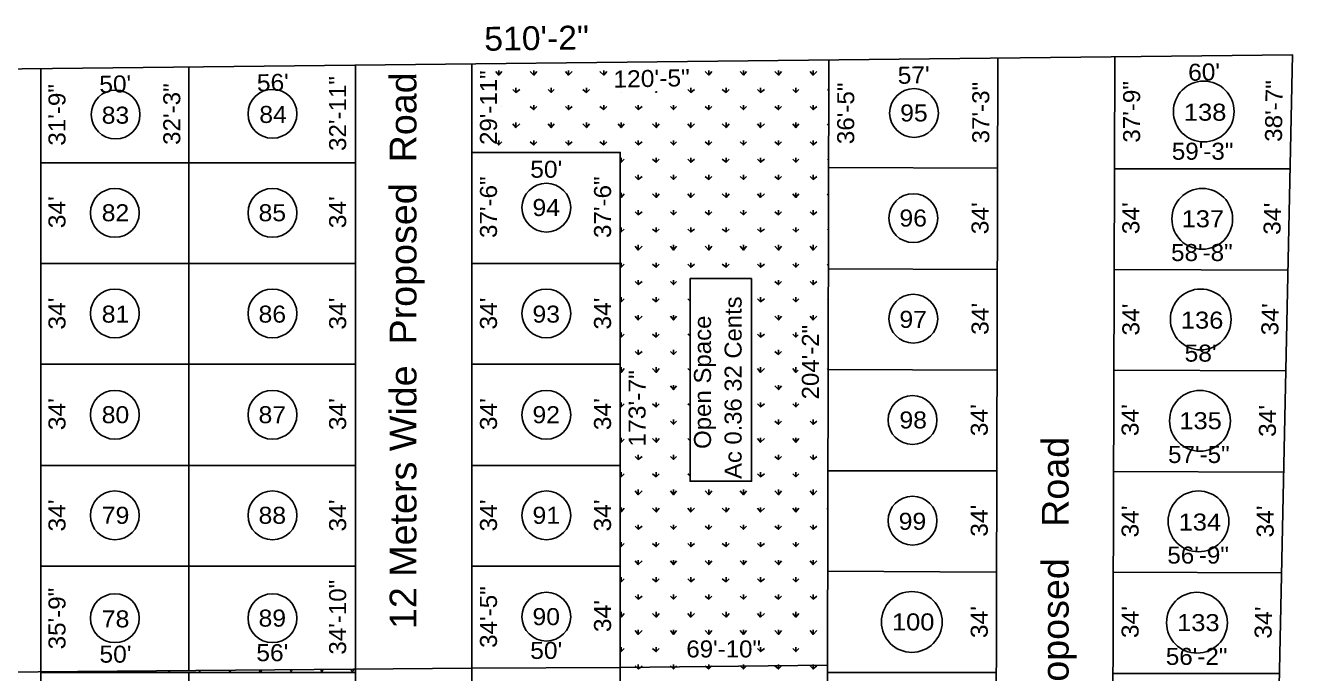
# Model space of a CAD drawing. Extents: x 23299 to 52876, y 1490 to 15920.
# Drawn here: x 34258 to 39400, y 12323 to 14952 of the extents above; entities that cross this region are included whole.
import ezdxf

# ---------------------------------------------------------------- set-up
doc = ezdxf.new("R2010")
doc.units = 0
doc.layers.add('PDF_GEOMERTRY', color=7, linetype='CONTINUOUS')
doc.layers.add('PDF_TEXT', color=7, linetype='CONTINUOUS')
doc.styles.add('PDF_ARIAL', font='')
doc.styles.get('PDF_ARIAL').set_extended_font_data('Arial')

msp = doc.modelspace()

# ---------------------------------------------------------------- linework, layer by layer
at = {"layer": 'PDF_GEOMERTRY', "color": 11}
msp.add_lwpolyline([(30521, 12582.5), (30447.9, 14680.4), (33249.1, 14695.6), (33261.3, 14765.6), (39399.6, 14832.6), (39159, 3506.1), (37484.4, 3466.5), (37511.8, 12357.2), (36671.4, 12348.1), (36068.6, 12345.1), (33989, 12326.8), (33989, 12616), (33845.9, 12616), (30521, 12582.5), (30530.1, 11955.3), (29653.2, 11931), (29653.2, 3901.9)], dxfattribs=at)
at = {"layer": 'PDF_GEOMERTRY'}
for points in [[(38203, 14820.5), (38190.8, 9872.7), (37502.7, 9872.7), (36068.6, 9872.7), (36068.6, 12345.1), (36068.6, 14796.1)], [(37511.8, 12357.2), (37517.9, 14811.3)], [(39293, 9872.7), (38662.7, 9872.7), (38677.9, 14826.5)], [(35596.6, 14790), (35596.6, 12339), (35596.6, 9872.7), (34320.9, 9872.7), (34320.9, 12326.8), (35596.6, 12326.8)], [(34320.9, 14777.8), (34320.9, 12326.8)], [(34920.7, 14783.9), (34920.7, 12332.9)], [(36068.6, 14436.8), (36671.4, 14436.8), (36671.4, 12348.1), (36671.4, 9872.7)], [(35596.6, 14394.2), (34320.9, 14394.2)], [(37517.9, 14375.9), (38203, 14372.9)], [(38677.9, 14369.8), (39390.4, 14369.8)], [(35596.6, 13986.2), (34320.9, 13986.2)], [(36671.4, 13986.2), (36068.6, 13986.2)], [(37514.8, 13964.9), (38203, 13961.8)], [(38674.9, 13961.8), (39381.3, 13958.8)], [(37204.3, 13925.3), (36954.6, 13925.3), (36954.6, 13103.2), (37204.3, 13103.2), (37204.3, 13925.3)], [(35596.6, 13578.2), (34320.9, 13578.2)], [(36671.4, 13578.2), (36068.6, 13578.2)], [(38674.9, 13553.8), (39372.2, 13550.8)], [(35596.6, 13167.1), (34320.9, 13167.1)], [(36671.4, 13167.1), (36068.6, 13167.1)], [(37511.8, 13145.8), (38199.9, 13145.8)], [(38671.9, 13142.8), (39363, 13139.7)], [(35596.6, 12759.1), (34320.9, 12759.1)], [(36671.4, 12759.1), (36068.6, 12759.1)], [(37511.8, 12737.8), (38196.9, 12734.8)], [(38671.9, 12734.8), (39353.9, 12731.7)], [(34339.1, 12326.8), (34339.1, 12329.8)], [(34348.3, 12326.8), (34348.3, 12329.8)], [(34464, 12326.8), (34467, 12329.8)], [(34473.1, 12326.8), (34470.1, 12329.8)], [(34588.8, 12326.8), (34591.9, 12329.8), (34594.9, 12326.8)], [(34713.7, 12326.8), (34716.7, 12332.9), (34719.7, 12326.8)], [(34835.4, 12326.8), (34841.5, 12332.9)], [(34844.6, 12326.8), (34838.5, 12332.9)], [(34920.7, 12326.8), (34920.7, 9872.7)], [(34960.3, 12326.8), (34966.4, 12332.9)], [(34969.4, 12326.8), (34963.3, 12332.9)], [(35085.1, 12326.8), (35091.2, 12335.9)], [(35091.2, 12326.8), (35085.1, 12335.9)], [(35216, 12326.8), (35206.9, 12335.9)], [(35209.9, 12326.8), (35216, 12335.9)], [(35331.7, 12326.8), (35340.9, 12335.9)], [(35340.9, 12326.8), (35331.7, 12335.9)], [(35465.7, 12326.8), (35453.5, 12339)], [(35456.6, 12326.8), (35465.7, 12339)], [(35587.5, 12326.8), (35578.4, 12339)], [(35581.4, 12326.8), (35593.6, 12339)], [(37511.8, 12326.8), (38196.9, 12326.8)], [(38671.9, 12323.7), (39347.8, 12323.7)]]:
    msp.add_lwpolyline(points, dxfattribs=at)
at = {"layer": 'PDF_GEOMERTRY', "color": 3}
for points in [[(36178.2, 14750.4), (36166, 14765.6)], [(36190.4, 14765.6), (36178.2, 14750.4), (36178.2, 14768.7)], [(36321.3, 14750.4), (36306.1, 14765.6)], [(36333.5, 14765.6), (36321.3, 14750.4), (36321.3, 14768.7)], [(36461.4, 14750.4), (36449.2, 14765.6)], [(36476.6, 14765.6), (36461.4, 14750.4), (36461.4, 14768.7)], [(36604.5, 14750.4), (36589.2, 14765.6)], [(36616.6, 14765.6), (36604.5, 14750.4), (36604.5, 14768.7)], [(37030.7, 14750.4), (37015.5, 14765.6)], [(37042.9, 14765.6), (37030.7, 14750.4), (37030.7, 14768.7)], [(37170.8, 14750.4), (37158.6, 14765.6)], [(37183, 14765.6), (37170.8, 14750.4), (37170.8, 14768.7)], [(37313.9, 14750.4), (37298.7, 14765.6)], [(37326.1, 14765.6), (37313.9, 14750.4), (37313.9, 14768.7)], [(37453.9, 14750.4), (37441.8, 14765.6)], [(37469.2, 14765.6), (37453.9, 14750.4), (37453.9, 14768.7)], [(36248.2, 14680.4), (36236, 14692.6)], [(36263.4, 14692.6), (36248.2, 14680.4), (36248.2, 14698.7)], [(36391.3, 14680.4), (36379.1, 14692.6)], [(36403.5, 14692.6), (36391.3, 14680.4), (36391.3, 14698.7)], [(36534.4, 14680.4), (36519.2, 14692.6)], [(36546.6, 14692.6), (36534.4, 14680.4), (36534.4, 14698.7)], [(36674.5, 14680.4), (36674.5, 14680.4)], [(36674.5, 14680.4), (36674.5, 14680.4)], [(36674.5, 14680.4), (36674.5, 14680.4)], [(36817.6, 14680.4), (36814.5, 14683.4)], [(36820.6, 14683.4), (36817.6, 14680.4), (36817.6, 14683.4)], [(36957.6, 14680.4), (36945.5, 14692.6)], [(36972.9, 14692.6), (36957.6, 14680.4), (36957.6, 14698.7)], [(37100.8, 14680.4), (37085.5, 14692.6)], [(37112.9, 14692.6), (37100.8, 14680.4), (37100.8, 14698.7)], [(37240.8, 14680.4), (37228.6, 14692.6)], [(37256, 14692.6), (37240.8, 14680.4), (37240.8, 14698.7)], [(37383.9, 14680.4), (37371.7, 14692.6)], [(37396.1, 14692.6), (37383.9, 14680.4), (37383.9, 14698.7)], [(37517.9, 14689.5), (37511.8, 14692.6)], [(36190.4, 14622.5), (36190.4, 14622.5)], [(36321.3, 14610.4), (36306.1, 14622.5)], [(36333.5, 14622.5), (36321.3, 14610.4), (36321.3, 14628.6)], [(36461.4, 14610.4), (36449.2, 14622.5)], [(36476.6, 14622.5), (36461.4, 14610.4), (36461.4, 14628.6)], [(36604.5, 14610.4), (36589.2, 14622.5)], [(36616.6, 14622.5), (36604.5, 14610.4), (36604.5, 14628.6)], [(36744.5, 14610.4), (36732.3, 14622.5)], [(36759.7, 14622.5), (36744.5, 14610.4), (36744.5, 14628.6)], [(36887.6, 14610.4), (36875.4, 14622.5)], [(36899.8, 14622.5), (36887.6, 14610.4), (36887.6, 14628.6)], [(37030.7, 14610.4), (37015.5, 14622.5)], [(37042.9, 14622.5), (37030.7, 14610.4), (37030.7, 14628.6)], [(37170.8, 14610.4), (37158.6, 14622.5)], [(37183, 14622.5), (37170.8, 14610.4), (37170.8, 14628.6)], [(37313.9, 14610.4), (37298.7, 14622.5)], [(37326.1, 14622.5), (37313.9, 14610.4), (37313.9, 14628.6)], [(37453.9, 14610.4), (37441.8, 14622.5)], [(37469.2, 14622.5), (37453.9, 14610.4), (37453.9, 14628.6)], [(36248.2, 14537.3), (36236, 14552.5)], [(36263.4, 14552.5), (36248.2, 14537.3), (36248.2, 14558.6)], [(36391.3, 14537.3), (36379.1, 14552.5)], [(36403.5, 14552.5), (36391.3, 14537.3), (36391.3, 14558.6)], [(36534.4, 14537.3), (36519.2, 14552.5)], [(36546.6, 14552.5), (36534.4, 14537.3), (36534.4, 14558.6)], [(36674.5, 14537.3), (36662.3, 14552.5)], [(36686.7, 14552.5), (36674.5, 14537.3), (36674.5, 14558.6)], [(36817.6, 14537.3), (36802.4, 14552.5)], [(36829.8, 14552.5), (36817.6, 14537.3), (36817.6, 14558.6)], [(36957.6, 14537.3), (36945.5, 14552.5)], [(36972.9, 14552.5), (36957.6, 14537.3), (36957.6, 14558.6)], [(37100.8, 14537.3), (37085.5, 14552.5)], [(37112.9, 14552.5), (37100.8, 14537.3), (37100.8, 14558.6)], [(37240.8, 14537.3), (37228.6, 14552.5)], [(37256, 14552.5), (37240.8, 14537.3), (37240.8, 14558.6)], [(37383.9, 14537.3), (37371.7, 14552.5)], [(37396.1, 14552.5), (37383.9, 14537.3), (37383.9, 14558.6)], [(37517.9, 14546.4), (37511.8, 14552.5)], [(36178.2, 14467.3), (36166, 14479.4)], [(36190.4, 14479.4), (36178.2, 14467.3), (36178.2, 14485.5)], [(36321.3, 14467.3), (36306.1, 14479.4)], [(36333.5, 14479.4), (36321.3, 14467.3), (36321.3, 14485.5)], [(36461.4, 14467.3), (36449.2, 14479.4)], [(36476.6, 14479.4), (36461.4, 14467.3), (36461.4, 14485.5)], [(36604.5, 14467.3), (36589.2, 14479.4)], [(36616.6, 14479.4), (36604.5, 14467.3), (36604.5, 14485.5)], [(36744.5, 14467.3), (36732.3, 14479.4)], [(36759.7, 14479.4), (36744.5, 14467.3), (36744.5, 14485.5)], [(36887.6, 14467.3), (36875.4, 14479.4)], [(36899.8, 14479.4), (36887.6, 14467.3), (36887.6, 14485.5)], [(37030.7, 14467.3), (37015.5, 14479.4)], [(37042.9, 14479.4), (37030.7, 14467.3), (37030.7, 14485.5)], [(37170.8, 14467.3), (37158.6, 14479.4)], [(37183, 14479.4), (37170.8, 14467.3), (37170.8, 14485.5)], [(37313.9, 14467.3), (37298.7, 14479.4)], [(37326.1, 14479.4), (37313.9, 14467.3), (37313.9, 14485.5)], [(37453.9, 14467.3), (37441.8, 14479.4)], [(37469.2, 14479.4), (37453.9, 14467.3), (37453.9, 14485.5)], [(36674.5, 14397.2), (36671.4, 14400.3)], [(36686.7, 14409.4), (36674.5, 14397.2), (36674.5, 14415.5)], [(36817.6, 14397.2), (36802.4, 14409.4)], [(36829.8, 14409.4), (36817.6, 14397.2), (36817.6, 14415.5)], [(36957.6, 14397.2), (36945.5, 14409.4)], [(36972.9, 14409.4), (36957.6, 14397.2), (36957.6, 14415.5)], [(37100.8, 14397.2), (37085.5, 14409.4)], [(37112.9, 14409.4), (37100.8, 14397.2), (37100.8, 14415.5)], [(37240.8, 14397.2), (37228.6, 14409.4)], [(37256, 14409.4), (37240.8, 14397.2), (37240.8, 14415.5)], [(37383.9, 14397.2), (37371.7, 14409.4)], [(37396.1, 14409.4), (37383.9, 14397.2), (37383.9, 14415.5)], [(37517.9, 14406.4), (37511.8, 14409.4)], [(36744.5, 14327.2), (36732.3, 14339.4)], [(36759.7, 14339.4), (36744.5, 14327.2), (36744.5, 14345.5)], [(36887.6, 14327.2), (36875.4, 14339.4)], [(36899.8, 14339.4), (36887.6, 14327.2), (36887.6, 14345.5)], [(37030.7, 14327.2), (37015.5, 14339.4)], [(37042.9, 14339.4), (37030.7, 14327.2), (37030.7, 14345.5)], [(37170.8, 14327.2), (37158.6, 14339.4)], [(37183, 14339.4), (37170.8, 14327.2), (37170.8, 14345.5)], [(37313.9, 14327.2), (37298.7, 14339.4)], [(37326.1, 14339.4), (37313.9, 14327.2), (37313.9, 14345.5)], [(37453.9, 14327.2), (37441.8, 14339.4)], [(37469.2, 14339.4), (37453.9, 14327.2), (37453.9, 14345.5)], [(36674.5, 14254.1), (36671.4, 14260.2)], [(36686.7, 14269.3), (36674.5, 14254.1), (36674.5, 14272.4)], [(36817.6, 14254.1), (36802.4, 14269.3)], [(36829.8, 14269.3), (36817.6, 14254.1), (36817.6, 14272.4)], [(36957.6, 14254.1), (36945.5, 14269.3)], [(36972.9, 14269.3), (36957.6, 14254.1), (36957.6, 14272.4)], [(37100.8, 14254.1), (37085.5, 14269.3)], [(37112.9, 14269.3), (37100.8, 14254.1), (37100.8, 14272.4)], [(37240.8, 14254.1), (37228.6, 14269.3)], [(37256, 14269.3), (37240.8, 14254.1), (37240.8, 14272.4)], [(37383.9, 14254.1), (37371.7, 14269.3)], [(37396.1, 14269.3), (37383.9, 14254.1), (37383.9, 14272.4)], [(37514.8, 14263.3), (37511.8, 14269.3)], [(36744.5, 14184.1), (36732.3, 14196.3)], [(36759.7, 14196.3), (36744.5, 14184.1), (36744.5, 14202.4)], [(36887.6, 14184.1), (36875.4, 14196.3)], [(36899.8, 14196.3), (36887.6, 14184.1), (36887.6, 14202.4)], [(37030.7, 14184.1), (37015.5, 14196.3)], [(37042.9, 14196.3), (37030.7, 14184.1), (37030.7, 14202.4)], [(37170.8, 14184.1), (37158.6, 14196.3)], [(37183, 14196.3), (37170.8, 14184.1), (37170.8, 14202.4)], [(37313.9, 14184.1), (37298.7, 14196.3)], [(37326.1, 14196.3), (37313.9, 14184.1), (37313.9, 14202.4)], [(37453.9, 14184.1), (37441.8, 14196.3)], [(37469.2, 14196.3), (37453.9, 14184.1), (37453.9, 14202.4)], [(36674.5, 14114.1), (36671.4, 14117.1)], [(36686.7, 14126.2), (36674.5, 14114.1), (36674.5, 14132.3)], [(36817.6, 14114.1), (36802.4, 14126.2)], [(36829.8, 14126.2), (36817.6, 14114.1), (36817.6, 14132.3)], [(36957.6, 14114.1), (36945.5, 14126.2)], [(36972.9, 14126.2), (36957.6, 14114.1), (36957.6, 14132.3)], [(37100.8, 14114.1), (37085.5, 14126.2)], [(37112.9, 14126.2), (37100.8, 14114.1), (37100.8, 14132.3)], [(37240.8, 14114.1), (37228.6, 14126.2)], [(37256, 14126.2), (37240.8, 14114.1), (37240.8, 14132.3)], [(37383.9, 14114.1), (37371.7, 14126.2)], [(37396.1, 14126.2), (37383.9, 14114.1), (37383.9, 14132.3)], [(37514.8, 14123.2), (37511.8, 14126.2)], [(36744.5, 14041), (36732.3, 14056.2)], [(36759.7, 14056.2), (36744.5, 14041), (36744.5, 14062.3)], [(36887.6, 14041), (36875.4, 14056.2)], [(36899.8, 14056.2), (36887.6, 14041), (36887.6, 14062.3)], [(37030.7, 14041), (37015.5, 14056.2)], [(37042.9, 14056.2), (37030.7, 14041), (37030.7, 14062.3)], [(37170.8, 14041), (37158.6, 14056.2)], [(37183, 14056.2), (37170.8, 14041), (37170.8, 14062.3)], [(37313.9, 14041), (37298.7, 14056.2)], [(37326.1, 14056.2), (37313.9, 14041), (37313.9, 14062.3)], [(37453.9, 14041), (37441.8, 14056.2)], [(37469.2, 14056.2), (37453.9, 14041), (37453.9, 14062.3)], [(36686.7, 13983.1), (36674.5, 13971), (36674.5, 13989.2)], [(36829.8, 13983.1), (36817.6, 13971), (36817.6, 13989.2)], [(36972.9, 13983.1), (36957.6, 13971), (36957.6, 13989.2)], [(37112.9, 13983.1), (37100.8, 13971), (37100.8, 13989.2)], [(37256, 13983.1), (37240.8, 13971), (37240.8, 13989.2)], [(37396.1, 13983.1), (37383.9, 13971), (37383.9, 13989.2)], [(36674.5, 13971), (36671.4, 13977.1)], [(36817.6, 13971), (36802.4, 13983.1)], [(36957.6, 13971), (36945.5, 13983.1)], [(37100.8, 13971), (37085.5, 13983.1)], [(37240.8, 13971), (37228.6, 13983.1)], [(37383.9, 13971), (37371.7, 13983.1)], [(37514.8, 13980.1), (37511.8, 13983.1)], [(36744.5, 13900.9), (36732.3, 13913.1)], [(36759.7, 13913.1), (36744.5, 13900.9), (36744.5, 13919.2)], [(36887.6, 13900.9), (36875.4, 13913.1)], [(36899.8, 13913.1), (36887.6, 13900.9), (36887.6, 13919.2)], [(37313.9, 13900.9), (37298.7, 13913.1)], [(37326.1, 13913.1), (37313.9, 13900.9), (37313.9, 13919.2)], [(37453.9, 13900.9), (37441.8, 13913.1)], [(37469.2, 13913.1), (37453.9, 13900.9), (37453.9, 13919.2)], [(36674.5, 13830.9), (36671.4, 13833.9)], [(36686.7, 13843.1), (36674.5, 13830.9), (36674.5, 13849.2)], [(36817.6, 13830.9), (36802.4, 13843.1)], [(36829.8, 13843.1), (36817.6, 13830.9), (36817.6, 13849.2)], [(36954.6, 13833.9), (36945.5, 13843.1)], [(37240.8, 13830.9), (37228.6, 13843.1)], [(37256, 13843.1), (37240.8, 13830.9), (37240.8, 13849.2)], [(37383.9, 13830.9), (37371.7, 13843.1)], [(37396.1, 13843.1), (37383.9, 13830.9), (37383.9, 13849.2)], [(37514.8, 13840), (37511.8, 13843.1)], [(36744.5, 13757.8), (36732.3, 13773.1)], [(36759.7, 13773.1), (36744.5, 13757.8), (36744.5, 13776.1)], [(36887.6, 13757.8), (36875.4, 13773.1)], [(36899.8, 13773.1), (36887.6, 13757.8), (36887.6, 13776.1)], [(37313.9, 13757.8), (37298.7, 13773.1)], [(37326.1, 13773.1), (37313.9, 13757.8), (37313.9, 13776.1)], [(37453.9, 13757.8), (37441.8, 13773.1)], [(37469.2, 13773.1), (37453.9, 13757.8), (37453.9, 13776.1)], [(36674.5, 13687.8), (36671.4, 13690.8)], [(36686.7, 13700), (36674.5, 13687.8), (36674.5, 13706.1)], [(36817.6, 13687.8), (36802.4, 13700)], [(36829.8, 13700), (36817.6, 13687.8), (36817.6, 13706.1)], [(36954.6, 13693.9), (36945.5, 13700)], [(37240.8, 13687.8), (37228.6, 13700)], [(37256, 13700), (37240.8, 13687.8), (37240.8, 13706.1)], [(37383.9, 13687.8), (37371.7, 13700)], [(37393.1, 13696.9), (37383.9, 13687.8), (37383.9, 13706.1)], [(37514.8, 13700), (37511.8, 13700)], [(36744.5, 13617.8), (36732.3, 13629.9)], [(36759.7, 13629.9), (36744.5, 13617.8), (36744.5, 13636)], [(36887.6, 13617.8), (36875.4, 13629.9)], [(36899.8, 13629.9), (36887.6, 13617.8), (36887.6, 13636)], [(37313.9, 13617.8), (37298.7, 13629.9)], [(37326.1, 13629.9), (37313.9, 13617.8), (37313.9, 13636)], [(36674.5, 13544.7), (36671.4, 13550.8)], [(36686.7, 13559.9), (36674.5, 13544.7), (36674.5, 13566)], [(36817.6, 13544.7), (36802.4, 13559.9)], [(36829.8, 13559.9), (36817.6, 13544.7), (36817.6, 13566)], [(36954.6, 13550.8), (36945.5, 13559.9)], [(37240.8, 13544.7), (37228.6, 13559.9)], [(37256, 13559.9), (37240.8, 13544.7), (37240.8, 13566)], [(37383.9, 13544.7), (37371.7, 13559.9)], [(37393.1, 13553.8), (37383.9, 13544.7), (37383.9, 13566)], [(38199.9, 13553.8), (37514.8, 13556.9), (37511.8, 13559.9)], [(36887.6, 13474.7), (36875.4, 13489.9)], [(36899.8, 13489.9), (36887.6, 13474.7), (36887.6, 13492.9)], [(37313.9, 13474.7), (37298.7, 13489.9)], [(37326.1, 13489.9), (37313.9, 13474.7), (37313.9, 13492.9)], [(36686.7, 13416.8), (36674.5, 13404.6), (36674.5, 13422.9)], [(36829.8, 13416.8), (36817.6, 13404.6), (36817.6, 13422.9)], [(37256, 13416.8), (37240.8, 13404.6), (37240.8, 13422.9)], [(37396.1, 13416.8), (37383.9, 13404.6), (37383.9, 13422.9)], [(36674.5, 13404.6), (36671.4, 13407.7)], [(36817.6, 13404.6), (36802.4, 13416.8)], [(36954.6, 13410.7), (36945.5, 13416.8)], [(37240.8, 13404.6), (37228.6, 13416.8)], [(37383.9, 13404.6), (37371.7, 13416.8)], [(37514.8, 13416.8), (37511.8, 13416.8)], [(36887.6, 13334.6), (36875.4, 13346.8)], [(36899.8, 13346.8), (36887.6, 13334.6), (36887.6, 13352.9)], [(37313.9, 13334.6), (37298.7, 13346.8)], [(37326.1, 13346.8), (37313.9, 13334.6), (37313.9, 13352.9)], [(37453.9, 13334.6), (37441.8, 13346.8)], [(37469.2, 13346.8), (37453.9, 13334.6), (37453.9, 13352.9)], [(36674.5, 13261.5), (36671.4, 13267.6)], [(36686.7, 13273.7), (36674.5, 13261.5), (36674.5, 13279.8)], [(36817.6, 13261.5), (36802.4, 13276.8)], [(36829.8, 13276.8), (36817.6, 13261.5), (36817.6, 13279.8)], [(36954.6, 13267.6), (36945.5, 13276.8)], [(37240.8, 13261.5), (37228.6, 13276.8)], [(37256, 13276.8), (37240.8, 13261.5), (37240.8, 13279.8)], [(37383.9, 13261.5), (37371.7, 13276.8)], [(37396.1, 13276.8), (37383.9, 13261.5), (37383.9, 13279.8)], [(37514.8, 13273.7), (37511.8, 13276.8)], [(36744.5, 13191.5), (36732.3, 13203.7)], [(36759.7, 13203.7), (36744.5, 13191.5), (36744.5, 13209.8)], [(36887.6, 13191.5), (36875.4, 13203.7)], [(36899.8, 13203.7), (36887.6, 13191.5), (36887.6, 13209.8)], [(37313.9, 13191.5), (37298.7, 13203.7)], [(37326.1, 13203.7), (37313.9, 13191.5), (37313.9, 13209.8)], [(37453.9, 13191.5), (37441.8, 13203.7)], [(37469.2, 13203.7), (37453.9, 13191.5), (37453.9, 13209.8)], [(36674.5, 13121.5), (36671.4, 13124.5)], [(36686.7, 13133.6), (36674.5, 13121.5), (36674.5, 13139.7)], [(36817.6, 13121.5), (36802.4, 13133.6)], [(36829.8, 13133.6), (36817.6, 13121.5), (36817.6, 13139.7)], [(36954.6, 13124.5), (36945.5, 13133.6)], [(37240.8, 13121.5), (37228.6, 13133.6)], [(37256, 13133.6), (37240.8, 13121.5), (37240.8, 13139.7)], [(37383.9, 13121.5), (37371.7, 13133.6)], [(37396.1, 13133.6), (37383.9, 13121.5), (37383.9, 13139.7)], [(37511.8, 13133.6), (37511.8, 13133.6)], [(36744.5, 13048.4), (36732.3, 13063.6)], [(36759.7, 13063.6), (36744.5, 13048.4), (36744.5, 13069.7)], [(36887.6, 13048.4), (36875.4, 13063.6)], [(36899.8, 13063.6), (36887.6, 13048.4), (36887.6, 13069.7)], [(37030.7, 13048.4), (37015.5, 13063.6)], [(37042.9, 13063.6), (37030.7, 13048.4), (37030.7, 13069.7)], [(37170.8, 13048.4), (37158.6, 13063.6)], [(37183, 13063.6), (37170.8, 13048.4), (37170.8, 13069.7)], [(37313.9, 13048.4), (37298.7, 13063.6)], [(37326.1, 13063.6), (37313.9, 13048.4), (37313.9, 13069.7)], [(37453.9, 13048.4), (37441.8, 13063.6)], [(37469.2, 13063.6), (37453.9, 13048.4), (37453.9, 13069.7)], [(36674.5, 12978.4), (36671.4, 12984.5)], [(36686.7, 12993.6), (36674.5, 12978.4), (36674.5, 12996.6)], [(36817.6, 12978.4), (36802.4, 12993.6)], [(36829.8, 12993.6), (36817.6, 12978.4), (36817.6, 12996.6)], [(36957.6, 12978.4), (36945.5, 12993.6)], [(36972.9, 12993.6), (36957.6, 12978.4), (36957.6, 12996.6)], [(37100.8, 12978.4), (37085.5, 12993.6)], [(37112.9, 12993.6), (37100.8, 12978.4), (37100.8, 12996.6)], [(37240.8, 12978.4), (37228.6, 12993.6)], [(37256, 12993.6), (37240.8, 12978.4), (37240.8, 12996.6)], [(37383.9, 12978.4), (37371.7, 12993.6)], [(37396.1, 12993.6), (37383.9, 12978.4), (37383.9, 12996.6)], [(37511.8, 12990.5), (37511.8, 12993.6)], [(36744.5, 12908.3), (36732.3, 12920.5)], [(36759.7, 12920.5), (36744.5, 12908.3), (36744.5, 12926.6)], [(36887.6, 12908.3), (36875.4, 12920.5)], [(36899.8, 12920.5), (36887.6, 12908.3), (36887.6, 12926.6)], [(37030.7, 12908.3), (37015.5, 12920.5)], [(37042.9, 12920.5), (37030.7, 12908.3), (37030.7, 12926.6)], [(37170.8, 12908.3), (37158.6, 12920.5)], [(37183, 12920.5), (37170.8, 12908.3), (37170.8, 12926.6)], [(37313.9, 12908.3), (37298.7, 12920.5)], [(37326.1, 12920.5), (37313.9, 12908.3), (37313.9, 12926.6)], [(37453.9, 12908.3), (37441.8, 12920.5)], [(37469.2, 12920.5), (37453.9, 12908.3), (37453.9, 12926.6)], [(36686.7, 12850.5), (36674.5, 12838.3), (36674.5, 12856.6)], [(36829.8, 12850.5), (36817.6, 12838.3), (36817.6, 12856.6)], [(36972.9, 12850.5), (36957.6, 12838.3), (36957.6, 12856.6)], [(37112.9, 12850.5), (37100.8, 12838.3), (37100.8, 12856.6)], [(37256, 12850.5), (37240.8, 12838.3), (37240.8, 12856.6)], [(37396.1, 12850.5), (37383.9, 12838.3), (37383.9, 12856.6)], [(36674.5, 12838.3), (36671.4, 12841.4)], [(36817.6, 12838.3), (36802.4, 12850.5)], [(36957.6, 12838.3), (36945.5, 12850.5)], [(37100.8, 12838.3), (37085.5, 12850.5)], [(37240.8, 12838.3), (37228.6, 12850.5)], [(37383.9, 12838.3), (37371.7, 12850.5)], [(36744.5, 12765.2), (36732.3, 12780.5)], [(36759.7, 12780.5), (36744.5, 12765.2), (36744.5, 12783.5)], [(36887.6, 12765.2), (36875.4, 12780.5)], [(36899.8, 12780.5), (36887.6, 12765.2), (36887.6, 12783.5)], [(37030.7, 12765.2), (37015.5, 12780.5)], [(37042.9, 12780.5), (37030.7, 12765.2), (37030.7, 12783.5)], [(37170.8, 12765.2), (37158.6, 12780.5)], [(37183, 12780.5), (37170.8, 12765.2), (37170.8, 12783.5)], [(37313.9, 12765.2), (37298.7, 12780.5)], [(37326.1, 12780.5), (37313.9, 12765.2), (37313.9, 12783.5)], [(37453.9, 12765.2), (37441.8, 12780.5)], [(37469.2, 12780.5), (37453.9, 12765.2), (37453.9, 12783.5)], [(36686.7, 12707.4), (36674.5, 12695.2), (36674.5, 12713.5)], [(36817.6, 12695.2), (36802.4, 12707.4)], [(36829.8, 12707.4), (36817.6, 12695.2), (36817.6, 12713.5)], [(36957.6, 12695.2), (36945.5, 12707.4)], [(36972.9, 12707.4), (36957.6, 12695.2), (36957.6, 12713.5)], [(37100.8, 12695.2), (37085.5, 12707.4)], [(37112.9, 12707.4), (37100.8, 12695.2), (37100.8, 12713.5)], [(37240.8, 12695.2), (37228.6, 12707.4)], [(37256, 12707.4), (37240.8, 12695.2), (37240.8, 12713.5)], [(37383.9, 12695.2), (37371.7, 12707.4)], [(37396.1, 12707.4), (37383.9, 12695.2), (37383.9, 12713.5)], [(36674.5, 12695.2), (36671.4, 12698.2)], [(36744.5, 12625.2), (36732.3, 12637.4)], [(36759.7, 12637.4), (36744.5, 12625.2), (36744.5, 12643.4)], [(36887.6, 12625.2), (36875.4, 12637.4)], [(36899.8, 12637.4), (36887.6, 12625.2), (36887.6, 12643.4)], [(37030.7, 12625.2), (37015.5, 12637.4)], [(37042.9, 12637.4), (37030.7, 12625.2), (37030.7, 12643.4)], [(37170.8, 12625.2), (37158.6, 12637.4)], [(37183, 12637.4), (37170.8, 12625.2), (37170.8, 12643.4)], [(37313.9, 12625.2), (37298.7, 12637.4)], [(37326.1, 12637.4), (37313.9, 12625.2), (37313.9, 12643.4)], [(37453.9, 12625.2), (37441.8, 12637.4)], [(37469.2, 12637.4), (37453.9, 12625.2), (37453.9, 12643.4)], [(36674.5, 12552.1), (36671.4, 12558.2)], [(36686.7, 12567.3), (36674.5, 12552.1), (36674.5, 12573.4)], [(36817.6, 12552.1), (36802.4, 12567.3)], [(36829.8, 12567.3), (36817.6, 12552.1), (36817.6, 12573.4)], [(36957.6, 12552.1), (36945.5, 12567.3)], [(36972.9, 12567.3), (36957.6, 12552.1), (36957.6, 12573.4)], [(37100.8, 12552.1), (37085.5, 12567.3)], [(37112.9, 12567.3), (37100.8, 12552.1), (37100.8, 12573.4)], [(37240.8, 12552.1), (37228.6, 12567.3)], [(37256, 12567.3), (37240.8, 12552.1), (37240.8, 12573.4)], [(37383.9, 12552.1), (37371.7, 12567.3)], [(37396.1, 12567.3), (37383.9, 12552.1), (37383.9, 12573.4)], [(36744.5, 12482.1), (36732.3, 12497.3)], [(36759.7, 12497.3), (36744.5, 12482.1), (36744.5, 12500.3)], [(36887.6, 12482.1), (36875.4, 12497.3)], [(36899.8, 12497.3), (36887.6, 12482.1), (36887.6, 12500.3)], [(37030.7, 12482.1), (37015.5, 12497.3)], [(37042.9, 12497.3), (37030.7, 12482.1), (37030.7, 12500.3)], [(37170.8, 12482.1), (37158.6, 12497.3)], [(37183, 12497.3), (37170.8, 12482.1), (37170.8, 12500.3)], [(37313.9, 12482.1), (37298.7, 12497.3)], [(37326.1, 12497.3), (37313.9, 12482.1), (37313.9, 12500.3)], [(37453.9, 12482.1), (37441.8, 12497.3)], [(37469.2, 12497.3), (37453.9, 12482.1), (37453.9, 12500.3)], [(36674.5, 12412), (36671.4, 12415.1)], [(36686.7, 12424.2), (36674.5, 12412), (36674.5, 12430.3)], [(36817.6, 12412), (36802.4, 12424.2)], [(36829.8, 12424.2), (36817.6, 12412), (36817.6, 12430.3)], [(36951.6, 12418.1), (36945.5, 12424.2)], [(37240.8, 12412), (37228.6, 12424.2)], [(37256, 12424.2), (37240.8, 12412), (37240.8, 12430.3)], [(37383.9, 12412), (37371.7, 12424.2)], [(37396.1, 12424.2), (37383.9, 12412), (37383.9, 12430.3)], [(36744.5, 12342), (36738.4, 12348.1), (36732.3, 12354.2)], [(36759.7, 12354.2), (36753.6, 12348.1), (36744.5, 12342), (36744.5, 12348.1), (36744.5, 12360.3)], [(36887.6, 12342), (36878.5, 12351.1), (36875.4, 12354.2)], [(36899.8, 12354.2), (36896.8, 12351.1), (36887.6, 12342), (36887.6, 12351.1), (36887.6, 12360.3)], [(37030.7, 12342), (37018.5, 12351.1), (37015.5, 12354.2)], [(37042.9, 12354.2), (37039.9, 12351.1), (37030.7, 12342), (37030.7, 12351.1), (37030.7, 12360.3)], [(37170.8, 12342), (37158.6, 12354.2)], [(37158.6, 12354.2), (37158.6, 12354.2)], [(37183, 12354.2), (37170.8, 12342), (37170.8, 12354.2), (37170.8, 12360.3)], [(37183, 12354.2), (37183, 12354.2)], [(37313.9, 12342), (37298.7, 12354.2)], [(37326.1, 12354.2), (37313.9, 12342), (37313.9, 12354.2), (37313.9, 12360.3)], [(37453.9, 12342), (37441.8, 12354.2)], [(37469.2, 12354.2), (37453.9, 12342), (37453.9, 12354.2), (37453.9, 12360.3)]]:
    msp.add_lwpolyline(points, dxfattribs=at)
at = {"layer": 'PDF_GEOMERTRY'}
for centre, radius in [((39038.8, 14602.8), 123.3), ((34623.8, 14590.6), 99), ((35260.2, 14593.6), 99), ((37863.5, 14596.7), 99), ((36371.5, 14213), 99), ((34620.8, 14191.7), 99), ((35260.2, 14191.7), 99), ((37860.4, 14170.4), 99), ((39032.7, 14167.3), 123.3), ((34620.8, 13783.7), 99), ((35260.2, 13783.7), 99), ((36371.5, 13783.7), 99), ((37860.4, 13762.4), 99), ((39026.6, 13759.4), 123.3), ((34620.8, 13372.7), 99), ((35260.2, 13372.7), 99), ((36371.5, 13372.7), 99), ((37857.4, 13351.4), 99), ((39023.5, 13348.3), 123.3), ((34620.8, 12964.7), 99), ((35260.2, 12964.7), 99), ((36371.5, 12964.7), 99), ((39017.4, 12940.3), 123.3), ((37857.4, 12943.4), 99), ((36371.5, 12553.6), 99), ((37854.3, 12532.3), 123.3), ((39011.3, 12529.3), 123.3), ((34620.8, 12547.5), 99), ((35260.2, 12547.5), 99)]:
    msp.add_circle(centre, radius, dxfattribs=at)

# ---------------------------------------------------------------- texts
at = {"layer": 'PDF_TEXT', "attachment_point": 7, "style": 'PDF_ARIAL'}
for s, insert, char_height, rotation in [('\\W1.013588;510\'-2"', (36120.3, 14847.7), 96.708, 0.8297), ('\\W1.009501;29\'-11"', (36172.2, 14467.3), 69.075, 90), ('\\W1.036757;120\'-5"', (36644, 14698.5), 69.076, 1.1592), ("\\W1.033913;57'", (37798, 14713.7), 69.075, 1.3953), ("\\W1.030599;60'", (38976.3, 14725.9), 69.075, 1.362), ('\\W1.016925;31\'-9"', (34421.5, 14464.2), 69.075, 90), ("\\W1.033913;50'", (34558.4, 14677.2), 69.075, 1.362), ('\\W1.016925;32\'-3"', (34887.3, 14467.3), 69.075, 90), ("\\W1.033913;56'", (35197.8, 14683.3), 69.075, 1.3953), ('\\W1.013752;32\'-11"', (35560.2, 14442.9), 69.075, 90), ('\\W1.007387;12 Meters Wide  Proposed  Road', (35877.3, 12503.4), 108.548, 90), ('\\W1.016925;36\'-5"', (37621.6, 14470.3), 69.075, 90), ('\\W1.016925;37\'-3"', (38169.6, 14473.3), 69.075, 90), ('\\W1.016925;37\'-9"', (38781.6, 14476.4), 69.075, 90), ('\\W1.016925;38\'-7"', (39357.1, 14479.4), 69.075, 89.2912), ('\\W1.016925;37\'-6"', (36172.2, 14089.7), 69.075, 90), ('\\W1.016925;37\'-6"', (36635, 14089.7), 69.075, 90), ("\\W1.034329;34'", (34421.5, 14129.3), 69.075, 90), ("\\W1.034329;34'", (35560.2, 14129.3), 69.075, 90), ("\\W1.034329;34'", (38166.6, 14104.9), 69.075, 90), ("\\W1.034329;34'", (38778.6, 14104.9), 69.075, 90), ("\\W1.034329;34'", (39351, 14101.9), 69.075, 88.6047), ("\\W1.034329;34'", (34421.5, 13718.2), 69.075, 90), ("\\W1.034329;34'", (35560.2, 13718.2), 69.075, 90), ("\\W1.034329;34'", (36172.2, 13718.2), 69.075, 90), ("\\W1.034329;34'", (36635, 13718.2), 69.075, 90), ('\\W0.999949;Ac 0.36 32 Cents', (37164.8, 13112.5), 69.073, 90), ("\\W1.034329;34'", (38166.6, 13696.9), 69.075, 90), ("\\W1.034329;34'", (38778.6, 13693.9), 69.075, 90), ("\\W1.034329;34'", (39341.9, 13693.9), 69.075, 88.6047), ('\\W1.008761;Open Space', (37060.4, 13234.1), 69.073, 90), ('\\W1.009501;204\'-2"', (37478.4, 13435.1), 69.075, 90), ('\\W1.036757;173\'-7"', (36775.1, 13243.3), 69.075, 90), ("\\W1.034329;34'", (34421.5, 13310.2), 69.075, 90), ("\\W1.034329;34'", (35560.2, 13310.2), 69.075, 90), ("\\W1.034329;34'", (36172.2, 13310.2), 69.075, 90), ("\\W1.034329;34'", (36635, 13310.2), 69.075, 90), ("\\W1.034329;34'", (38163.5, 13285.9), 69.075, 90), ("\\W1.034329;34'", (38775.5, 13285.9), 69.075, 90), ("\\W1.034329;34'", (39332.7, 13282.8), 69.075, 90), ('\\W1.006908;12 Meters   Wide   Proposed   Road', (38523.2, 10856.2), 108.548, 90), ("\\W1.034329;34'", (34421.5, 12899.2), 69.075, 90), ("\\W1.034329;34'", (35560.2, 12899.2), 69.075, 90), ("\\W1.034329;34'", (36172.2, 12899.2), 69.075, 90), ("\\W1.034329;34'", (36635, 12899.2), 69.075, 90), ("\\W1.034329;34'", (38163.5, 12877.9), 69.075, 90), ("\\W1.034329;34'", (38775.5, 12874.8), 69.075, 90), ("\\W1.034329;34'", (39323.6, 12874.8), 69.075, 90), ('\\W1.016925;35\'-9"', (34421.5, 12421.2), 69.075, 90), ('\\W1.013752;34\'-10"', (35560.2, 12399.9), 69.075, 90), ('\\W1.016925;34\'-5"', (36172.2, 12427.3), 69.075, 90), ("\\W1.034329;34'", (36635, 12491.2), 69.075, 90), ("\\W1.034329;34'", (38163.5, 12466.8), 69.075, 90), ("\\W1.034329;34'", (38775.5, 12466.8), 69.075, 90), ("\\W1.034329;34'", (39314.5, 12463.8), 69.075, 88.638)]:
    msp.add_mtext(s, dxfattribs=dict(at, insert=insert, char_height=char_height, rotation=rotation))
at = {"layer": 'PDF_TEXT', "char_height": 69.075, "attachment_point": 7, "style": 'PDF_ARIAL'}
for s, insert in [('\\W1.039338;83', (34567.5, 14552.4)), ('\\W1.039450;84', (35206.9, 14555.4)), ('\\W1.040118;95', (37807.1, 14561.5)), ('\\W1.071642;138', (38958.1, 14564.5)), ('\\W1.016723;59\'-3"', (38909.3, 14406.2)), ("\\W1.033913;50'", (36306.1, 14333.1)), ('\\W1.040443;94', (36315.2, 14177.9)), ('\\W1.039621;82', (34567.5, 14156.6)), ('\\W1.039133;85', (35203.9, 14156.6)), ('\\W1.040347;96', (37804.1, 14135.2)), ('\\W1.071711;137', (38948.9, 14132.2)), ('\\W1.016723;58\'-8"', (38906.3, 13995.2)), ('\\W1.045458;81', (34567.5, 13745.5)), ('\\W1.039357;86', (35203.9, 13745.5)), ('\\W1.040328;93', (36315.2, 13745.5)), ('\\W1.040328;97', (37804.1, 13724.2)), ('\\W1.071734;136', (38945.9, 13721.1)), ("\\W1.033913;58'", (38961.1, 13587.2)), ('\\W1.039432;80', (34567.5, 13337.5)), ('\\W1.039338;87', (35203.9, 13337.5)), ('\\W1.040618;92', (36315.2, 13337.5)), ('\\W1.040270;98', (37804.1, 13316.2)), ('\\W1.071458;135', (38939.8, 13313.1)), ('\\W1.016723;57\'-5"', (38894.1, 13176.1)), ('\\W1.046240;79', (34567.5, 12929.5)), ('\\W1.039282;88', (35203.9, 12929.5)), ('\\W1.046609;91', (36315.2, 12929.5)), ('\\W1.040270;99', (37801.1, 12905.1)), ('\\W1.071850;134', (38936.8, 12902.1)), ('\\W1.016723;56\'-9"', (38891.1, 12768.1)), ('\\W1.046240;78', (34567.5, 12509.3)), ('\\W1.039282;89', (35203.9, 12512.4)), ('\\W1.040424;90', (36315.2, 12518.5)), ('\\W1.071827;100', (37773.6, 12497.1)), ('\\W1.071711;133', (38930.7, 12494.1)), ("\\W1.033913;56'", (35194.7, 12372.3)), ("\\W1.033913;50'", (36306.1, 12381.4)), ('\\W1.012276;69\'-10"', (36939.4, 12387.5)), ("\\W1.033913;50'", (34558.4, 12366.2)), ('\\W1.016723;56\'-2"', (38885, 12357.1))]:
    msp.add_mtext(s, dxfattribs=dict(at, insert=insert))

doc.saveas('drawing.dxf')
